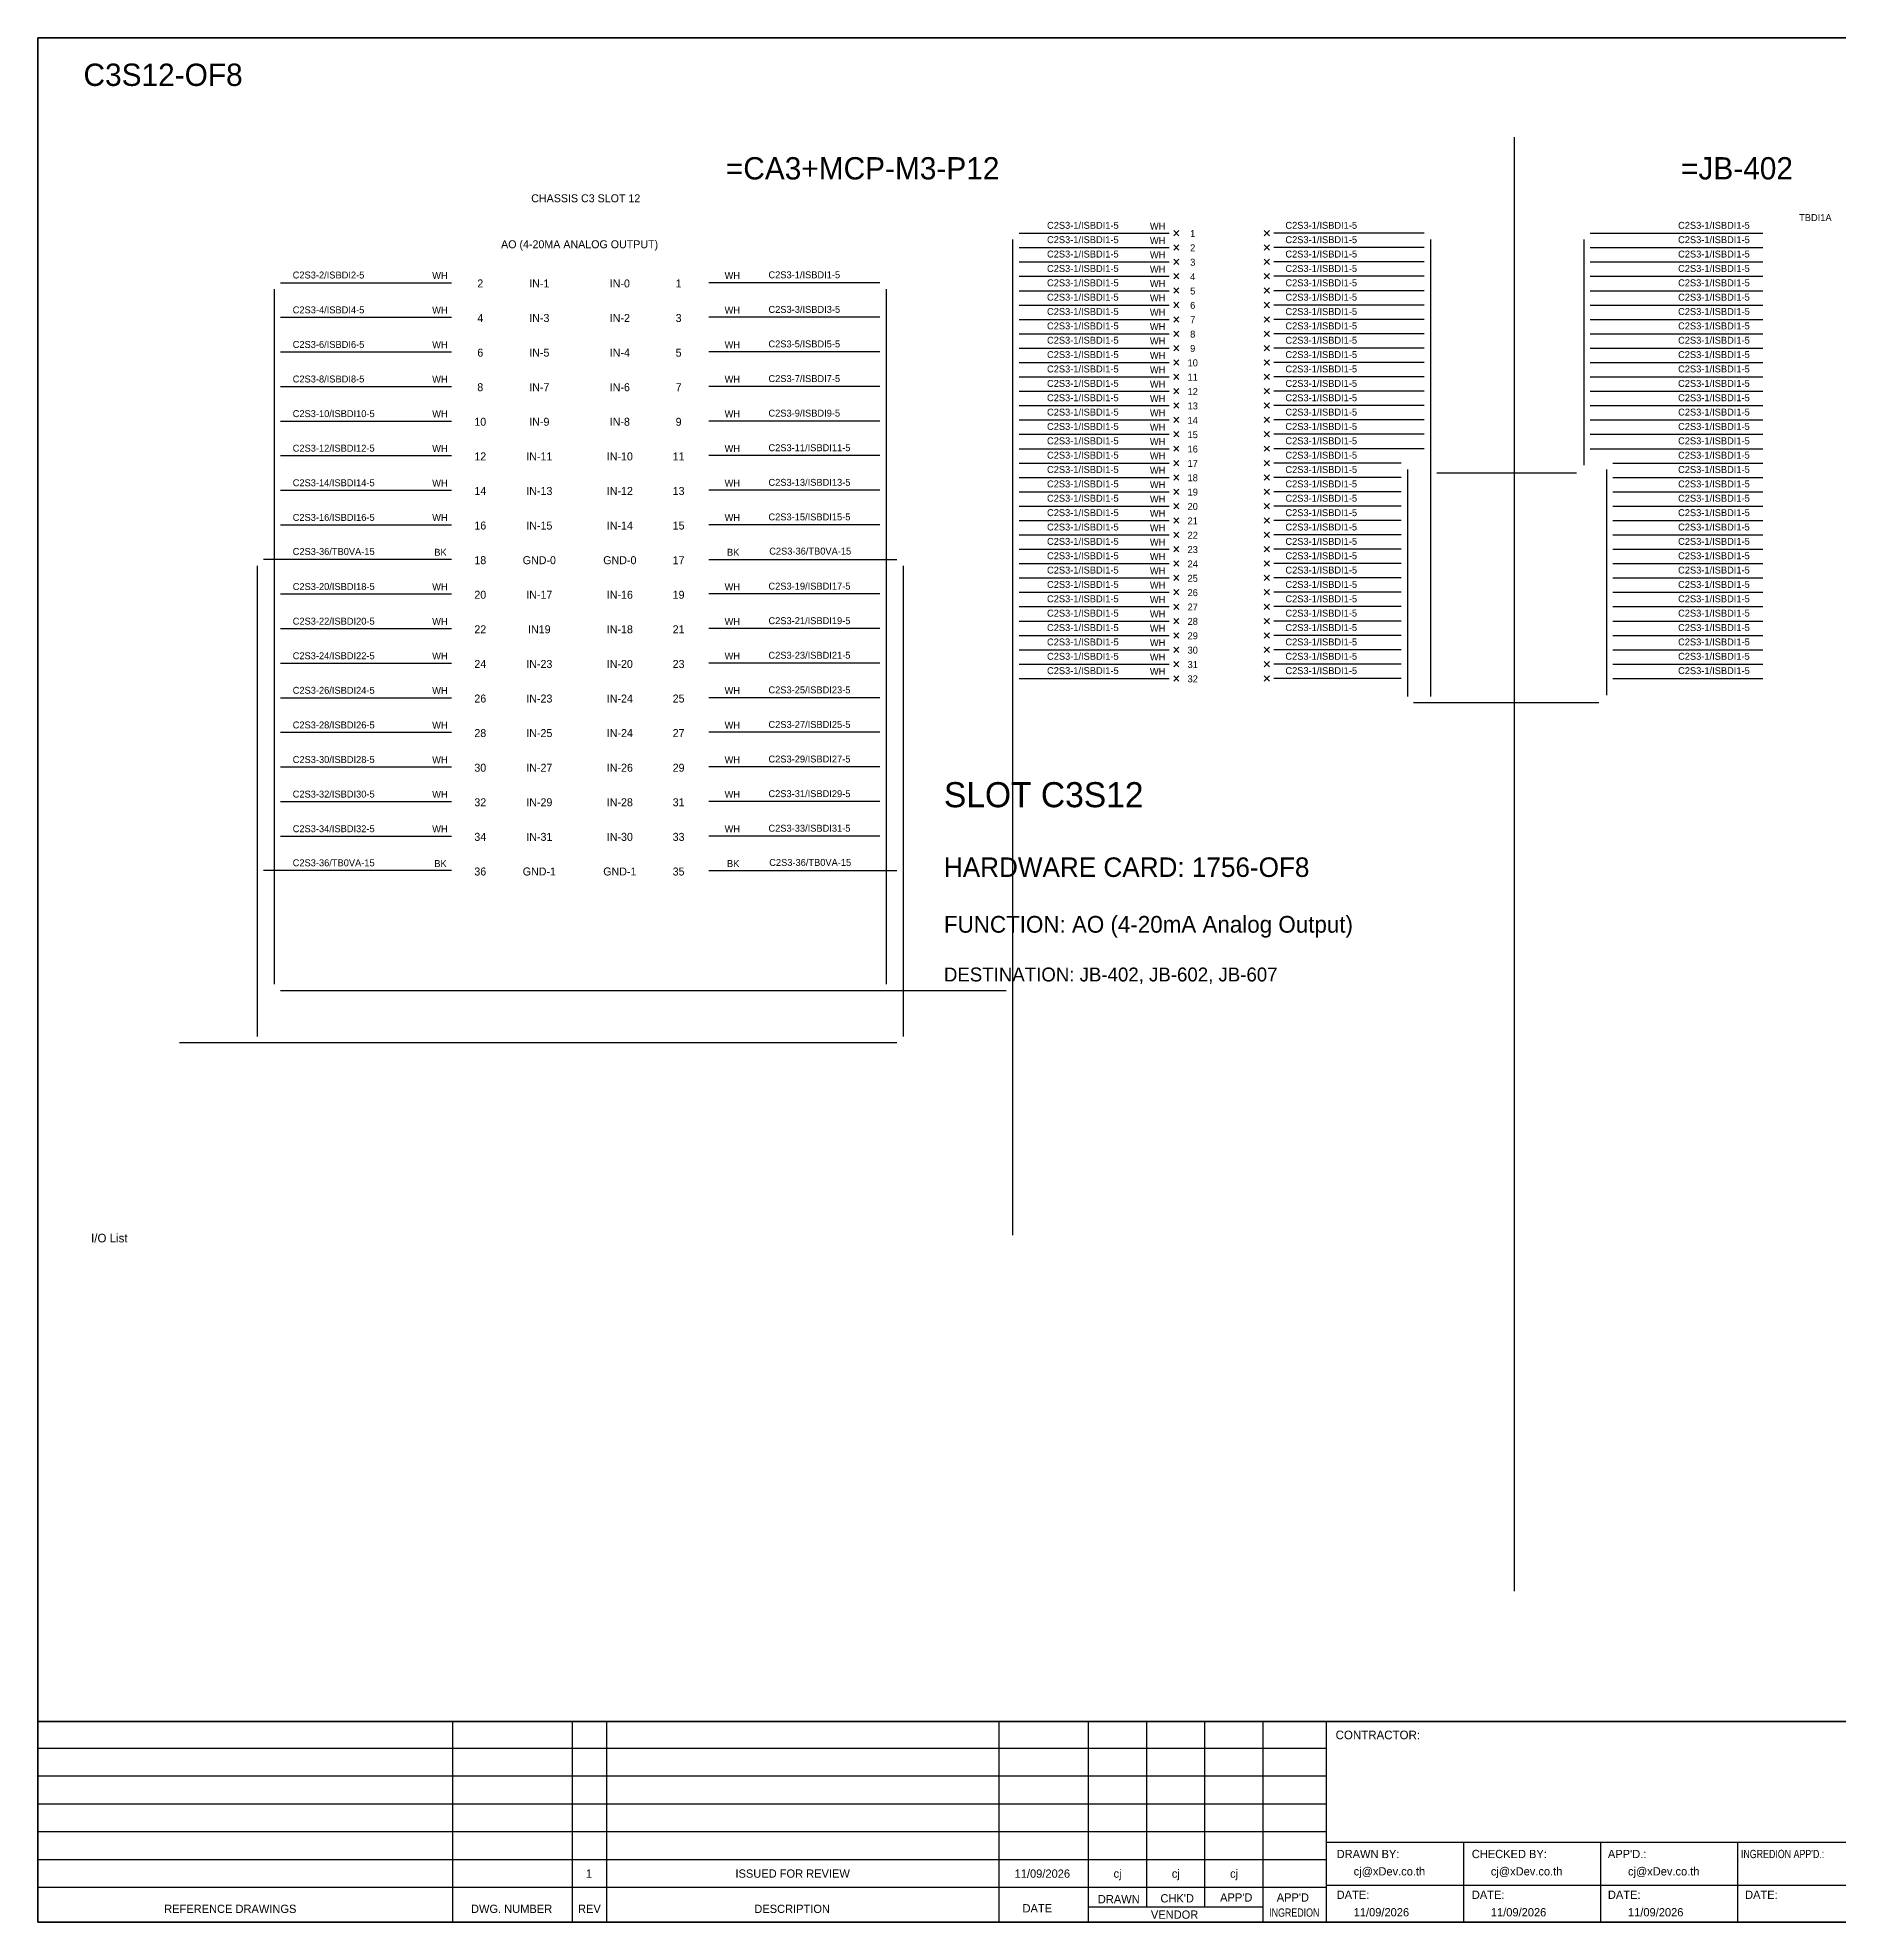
# Model space of a CAD drawing. Header units: metres. Extents: x 0 to 54213, y 0 to 2704.
# Drawn here: x 16773 to 19358, y 0 to 2704 of the extents above; entities that cross this region are included whole.
import ezdxf
from ezdxf.enums import TextEntityAlignment as Align

# ---------------------------------------------------------------- set-up
doc = ezdxf.new("R2010")
doc.units = ezdxf.units.M

msp = doc.modelspace()

# ---------------------------------------------------------------- linework, layer by layer
at = {"color": 1, "ltscale": 25.4}
for p, q in [((18410.4, 2427.5), (18402.8, 2419.9)), ((18402.8, 2427.5), (18410.4, 2419.9)), ((18410.4, 2406.9), (18402.8, 2399.2)), ((18402.8, 2406.9), (18410.4, 2399.2)), ((18532.5, 2427.5), (18540.2, 2419.9)), ((18540.2, 2427.5), (18532.5, 2419.9)), ((18532.5, 2406.9), (18540.2, 2399.2)), ((18540.2, 2406.9), (18532.5, 2399.2)), ((18410.4, 2386.3), (18402.8, 2378.6)), ((18402.8, 2386.3), (18410.4, 2378.6)), ((18532.5, 2386.3), (18540.2, 2378.6)), ((18540.2, 2386.3), (18532.5, 2378.6)), ((18410.4, 2365.7), (18402.8, 2358)), ((18402.8, 2365.7), (18410.4, 2358)), ((18532.5, 2365.7), (18540.2, 2358)), ((18540.2, 2365.7), (18532.5, 2358)), ((18410.4, 2345.1), (18402.8, 2337.4)), ((18402.8, 2345.1), (18410.4, 2337.4)), ((18532.5, 2345.1), (18540.2, 2337.4)), ((18540.2, 2345.1), (18532.5, 2337.4)), ((18410.4, 2324.5), (18402.8, 2316.8)), ((18402.8, 2324.5), (18410.4, 2316.8)), ((18410.4, 2303.9), (18402.8, 2296.2)), ((18402.8, 2303.9), (18410.4, 2296.2)), ((18532.5, 2324.5), (18540.2, 2316.8)), ((18540.2, 2324.5), (18532.5, 2316.8)), ((18532.5, 2303.9), (18540.2, 2296.2)), ((18540.2, 2303.9), (18532.5, 2296.2)), ((18410.4, 2283.2), (18402.8, 2275.6)), ((18402.8, 2283.2), (18410.4, 2275.6)), ((18532.5, 2283.2), (18540.2, 2275.6)), ((18540.2, 2283.2), (18532.5, 2275.6)), ((18410.4, 2262.6), (18402.8, 2255)), ((18402.8, 2262.6), (18410.4, 2255)), ((18532.5, 2262.6), (18540.2, 2255)), ((18540.2, 2262.6), (18532.5, 2255)), ((18410.4, 2242), (18402.8, 2234.3)), ((18402.8, 2242), (18410.4, 2234.3)), ((18410.4, 2221.4), (18402.8, 2213.7)), ((18402.8, 2221.4), (18410.4, 2213.7)), ((18532.5, 2242), (18540.2, 2234.3)), ((18540.2, 2242), (18532.5, 2234.3)), ((18532.5, 2221.4), (18540.2, 2213.7)), ((18540.2, 2221.4), (18532.5, 2213.7)), ((18410.4, 2200.8), (18402.8, 2193.1)), ((18402.8, 2200.8), (18410.4, 2193.1)), ((18532.5, 2200.8), (18540.2, 2193.1)), ((18540.2, 2200.8), (18532.5, 2193.1)), ((18410.4, 2180.2), (18402.8, 2172.5)), ((18402.8, 2180.2), (18410.4, 2172.5)), ((18532.5, 2180.2), (18540.2, 2172.5)), ((18540.2, 2180.2), (18532.5, 2172.5)), ((18410.4, 2159.6), (18402.8, 2151.9)), ((18402.8, 2159.6), (18410.4, 2151.9)), ((18410.4, 2139), (18402.8, 2131.3)), ((18402.8, 2139), (18410.4, 2131.3)), ((18532.5, 2159.6), (18540.2, 2151.9)), ((18540.2, 2159.6), (18532.5, 2151.9)), ((18532.5, 2139), (18540.2, 2131.3)), ((18540.2, 2139), (18532.5, 2131.3)), ((18410.4, 2118.3), (18402.8, 2110.7)), ((18402.8, 2118.3), (18410.4, 2110.7)), ((18532.5, 2118.3), (18540.2, 2110.7)), ((18540.2, 2118.3), (18532.5, 2110.7)), ((18410.4, 2097.7), (18402.8, 2090.1)), ((18402.8, 2097.7), (18410.4, 2090.1)), ((18532.5, 2097.7), (18540.2, 2090.1)), ((18540.2, 2097.7), (18532.5, 2090.1)), ((18410.4, 2077.1), (18402.8, 2069.5)), ((18402.8, 2077.1), (18410.4, 2069.5)), ((18410.4, 2056.5), (18402.8, 2048.8)), ((18402.8, 2056.5), (18410.4, 2048.8)), ((18532.5, 2077.1), (18540.2, 2069.5)), ((18540.2, 2077.1), (18532.5, 2069.5)), ((18532.5, 2056.5), (18540.2, 2048.8)), ((18540.2, 2056.5), (18532.5, 2048.8)), ((18410.4, 2035.9), (18402.8, 2028.2)), ((18402.8, 2035.9), (18410.4, 2028.2)), ((18532.5, 2035.9), (18540.2, 2028.2)), ((18540.2, 2035.9), (18532.5, 2028.2)), ((18410.4, 2015.3), (18402.8, 2007.6)), ((18402.8, 2015.3), (18410.4, 2007.6)), ((18532.5, 2015.3), (18540.2, 2007.6)), ((18540.2, 2015.3), (18532.5, 2007.6)), ((18410.4, 1994.7), (18402.8, 1987)), ((18402.8, 1994.7), (18410.4, 1987)), ((18532.5, 1994.7), (18540.2, 1987)), ((18540.2, 1994.7), (18532.5, 1987)), ((18410.4, 1974.1), (18402.8, 1966.4)), ((18402.8, 1974.1), (18410.4, 1966.4)), ((18410.4, 1953.5), (18402.8, 1945.8)), ((18402.8, 1953.5), (18410.4, 1945.8)), ((18532.5, 1974.1), (18540.2, 1966.4)), ((18540.2, 1974.1), (18532.5, 1966.4)), ((18532.5, 1953.5), (18540.2, 1945.8)), ((18540.2, 1953.5), (18532.5, 1945.8)), ((18410.4, 1932.8), (18402.8, 1925.2)), ((18402.8, 1932.8), (18410.4, 1925.2)), ((18532.5, 1932.8), (18540.2, 1925.2)), ((18540.2, 1932.8), (18532.5, 1925.2)), ((18410.4, 1912.2), (18402.8, 1904.6)), ((18402.8, 1912.2), (18410.4, 1904.6)), ((18532.5, 1912.2), (18540.2, 1904.6)), ((18540.2, 1912.2), (18532.5, 1904.6)), ((18410.4, 1891.6), (18402.8, 1883.9)), ((18402.8, 1891.6), (18410.4, 1883.9)), ((18410.4, 1871), (18402.8, 1863.3)), ((18402.8, 1871), (18410.4, 1863.3)), ((18532.5, 1891.6), (18540.2, 1883.9)), ((18540.2, 1891.6), (18532.5, 1883.9)), ((18532.5, 1871), (18540.2, 1863.3)), ((18540.2, 1871), (18532.5, 1863.3)), ((18410.4, 1850.4), (18402.8, 1842.7)), ((18402.8, 1850.4), (18410.4, 1842.7)), ((18532.5, 1850.4), (18540.2, 1842.7)), ((18540.2, 1850.4), (18532.5, 1842.7)), ((18410.4, 1829.8), (18402.8, 1822.1)), ((18402.8, 1829.8), (18410.4, 1822.1)), ((18532.5, 1829.8), (18540.2, 1822.1)), ((18540.2, 1829.8), (18532.5, 1822.1)), ((18410.4, 1809.2), (18402.8, 1801.5)), ((18402.8, 1809.2), (18410.4, 1801.5)), ((18410.4, 1788.6), (18402.8, 1780.9)), ((18402.8, 1788.6), (18410.4, 1780.9)), ((18532.5, 1809.2), (18540.2, 1801.5)), ((18540.2, 1809.2), (18532.5, 1801.5)), ((18532.5, 1788.6), (18540.2, 1780.9)), ((18540.2, 1788.6), (18532.5, 1780.9))]:
    msp.add_line(p, q, dxfattribs=at)
at = {"layer": 'GT_1', "color": 4}
for p, q in [((17368.6, 0), (17368.6, 288.2)), ((17540.5, 0), (17540.5, 288.2)), ((17589.6, 0), (17589.6, 288.2)), ((18152.3, 0), (18152.3, 288.2)), ((18280.6, 0), (18280.6, 288.2)), ((18364.2, 21.8), (18364.2, 288.2)), ((18447.7, 21.8), (18447.7, 288.2)), ((18531, 0), (18531, 288.2)), ((18622, 0), (18622, 288.2)), ((18622, 249.3), (16773.2, 249.3)), ((18622, 209.5), (16773.2, 209.5)), ((18622, 169.6), (16773.2, 169.6)), ((18622, 129.7), (16773.2, 129.7)), ((19409, 114.3), (18622, 114.3)), ((18818.8, 0), (18818.8, 114.3)), ((19015.5, 0), (19015.5, 114.3)), ((19212.3, 0), (19212.3, 114.3)), ((18622, 89.7), (16773.2, 89.7)), ((18621.9, 49.8), (16773.2, 49.8)), ((19409, 52.9), (18622, 52.9)), ((18531, 21.8), (18280.6, 21.8))]:
    msp.add_line(p, q, dxfattribs=at)
at = {"layer": 'HELPPOINT', "color": 4, "lineweight": 35}
for p, q in [((16773.2, 0), (16773.2, 2704.2)), ((16773.2, 2704.2), (20666.5, 2704.2)), ((16773.2, 0), (16773.2, 2704.2)), ((16773.2, 2704.2), (20666.5, 2704.2)), ((20666.5, 0), (16773.2, 0)), ((20666.5, 0), (16773.2, 0))]:
    msp.add_line(p, q, dxfattribs=at)
at = {"layer": 'IE-WIRE', "color": 4, "ltscale": 25.4}
for p, q in [((18171.8, 2414.6), (18171.8, 986.1)), ((18180.9, 2423.7), (18396.3, 2423.7)), ((18762, 2423.7), (18546.6, 2423.7)), ((18771.1, 2414.6), (18771.1, 1759)), ((18991.2, 2414.6), (18991.2, 2090.6)), ((19000.4, 2423.7), (19248.1, 2423.7)), ((19000.4, 2423.7), (19248.1, 2423.7)), ((18180.9, 2403.1), (18396.3, 2403.1)), ((18180.9, 2382.5), (18396.3, 2382.5)), ((18762, 2403.1), (18546.6, 2403.1)), ((18762, 2382.5), (18546.6, 2382.5)), ((19000.4, 2403.1), (19248.1, 2403.1)), ((19000.4, 2403.1), (19248.1, 2403.1)), ((19000.4, 2382.5), (19248.1, 2382.5)), ((19000.4, 2382.5), (19248.1, 2382.5)), ((17121.4, 2352.7), (17366.6, 2352.7)), ((17981.4, 2352.7), (17736.1, 2352.7)), ((18180.9, 2361.9), (18396.3, 2361.9)), ((18762, 2361.9), (18546.6, 2361.9)), ((19000.4, 2361.9), (19248.1, 2361.9)), ((19000.4, 2361.9), (19248.1, 2361.9)), ((17112.2, 2343.6), (17112.2, 1346.2)), ((17990.5, 2343.6), (17990.5, 1346.2)), ((18180.9, 2341.2), (18396.3, 2341.2)), ((18762, 2341.2), (18546.6, 2341.2)), ((19000.4, 2341.2), (19248.1, 2341.2)), ((19000.4, 2341.2), (19248.1, 2341.2)), ((17121.4, 2303.1), (17366.6, 2303.1)), ((17981.4, 2303.1), (17736.1, 2303.1)), ((18180.9, 2320.6), (18396.3, 2320.6)), ((18180.9, 2300), (18396.3, 2300)), ((18762, 2320.6), (18546.6, 2320.6)), ((18762, 2300), (18546.6, 2300)), ((19000.4, 2320.6), (19248.1, 2320.6)), ((19000.4, 2320.6), (19248.1, 2320.6)), ((19000.4, 2300), (19248.1, 2300)), ((19000.4, 2300), (19248.1, 2300)), ((18180.9, 2279.4), (18396.3, 2279.4)), ((18762, 2279.4), (18546.6, 2279.4)), ((19000.4, 2279.4), (19248.1, 2279.4)), ((19000.4, 2279.4), (19248.1, 2279.4)), ((17121.4, 2253.5), (17366.6, 2253.5)), ((17981.4, 2253.5), (17736.1, 2253.5)), ((18180.9, 2258.8), (18396.3, 2258.8)), ((18762, 2258.8), (18546.6, 2258.8)), ((19000.4, 2258.8), (19248.1, 2258.8)), ((19000.4, 2258.8), (19248.1, 2258.8)), ((18180.9, 2238.2), (18396.3, 2238.2)), ((18180.9, 2217.6), (18396.3, 2217.6)), ((18762, 2238.2), (18546.6, 2238.2)), ((18762, 2217.6), (18546.6, 2217.6)), ((19000.4, 2238.2), (19248.1, 2238.2)), ((19000.4, 2238.2), (19248.1, 2238.2)), ((19000.4, 2217.6), (19248.1, 2217.6)), ((19000.4, 2217.6), (19248.1, 2217.6)), ((17121.4, 2203.8), (17366.6, 2203.8)), ((17981.4, 2203.8), (17736.1, 2203.8)), ((18180.9, 2197), (18396.3, 2197)), ((18762, 2197), (18546.6, 2197)), ((19000.4, 2197), (19248.1, 2197)), ((19000.4, 2197), (19248.1, 2197)), ((18180.9, 2176.3), (18396.3, 2176.3)), ((18762, 2176.3), (18546.6, 2176.3)), ((19000.4, 2176.3), (19248.1, 2176.3)), ((19000.4, 2176.3), (19248.1, 2176.3)), ((17121.4, 2154.2), (17366.6, 2154.2)), ((17981.4, 2154.2), (17736.1, 2154.2)), ((18180.9, 2155.7), (18396.3, 2155.7)), ((18762, 2155.7), (18546.6, 2155.7)), ((19000.4, 2155.7), (19248.1, 2155.7)), ((19000.4, 2155.7), (19248.1, 2155.7)), ((18180.9, 2135.1), (18396.3, 2135.1)), ((18180.9, 2114.5), (18396.3, 2114.5)), ((18762, 2135.1), (18546.6, 2135.1)), ((18762, 2114.5), (18546.6, 2114.5)), ((19000.4, 2135.1), (19248.1, 2135.1)), ((19000.4, 2135.1), (19248.1, 2135.1)), ((19000.4, 2114.5), (19248.1, 2114.5)), ((19000.4, 2114.5), (19248.1, 2114.5)), ((17121.4, 2104.6), (17366.6, 2104.6)), ((17981.4, 2104.6), (17736.1, 2104.6)), ((18180.9, 2093.9), (18396.3, 2093.9)), ((18728.9, 2093.9), (18546.6, 2093.9)), ((18738, 2084.8), (18738, 1759)), ((19023.6, 2084.8), (19023.6, 1760.8)), ((19032.7, 2093.9), (19248.1, 2093.9)), ((19032.7, 2093.9), (19248.1, 2093.9)), ((18180.9, 2073.3), (18396.3, 2073.3)), ((18728.9, 2073.3), (18546.6, 2073.3)), ((19032.7, 2073.3), (19248.1, 2073.3)), ((19032.7, 2073.3), (19248.1, 2073.3)), ((17121.4, 2055), (17366.6, 2055)), ((17981.4, 2055), (17736.1, 2055)), ((18180.9, 2052.7), (18396.3, 2052.7)), ((18180.9, 2032.1), (18396.3, 2032.1)), ((18728.9, 2052.7), (18546.6, 2052.7)), ((18728.9, 2032.1), (18546.6, 2032.1)), ((19032.7, 2052.7), (19248.1, 2052.7)), ((19032.7, 2052.7), (19248.1, 2052.7)), ((19032.7, 2032.1), (19248.1, 2032.1)), ((19032.7, 2032.1), (19248.1, 2032.1)), ((17121.4, 2005.3), (17366.6, 2005.3)), ((17981.4, 2005.3), (17736.1, 2005.3)), ((18180.9, 2011.5), (18396.3, 2011.5)), ((18728.9, 2011.5), (18546.6, 2011.5)), ((19032.7, 2011.5), (19248.1, 2011.5)), ((19032.7, 2011.5), (19248.1, 2011.5)), ((18180.9, 1990.8), (18396.3, 1990.8)), ((18728.9, 1990.8), (18546.6, 1990.8)), ((19032.7, 1990.8), (19248.1, 1990.8)), ((19032.7, 1990.8), (19248.1, 1990.8)), ((18180.9, 1970.2), (18396.3, 1970.2)), ((18180.9, 1949.6), (18396.3, 1949.6)), ((18728.9, 1970.2), (18546.6, 1970.2)), ((18728.9, 1949.6), (18546.6, 1949.6)), ((19032.7, 1970.2), (19248.1, 1970.2)), ((19032.7, 1970.2), (19248.1, 1970.2)), ((19032.7, 1949.6), (19248.1, 1949.6)), ((19032.7, 1949.6), (19248.1, 1949.6)), ((18180.9, 1929), (18396.3, 1929)), ((18728.9, 1929), (18546.6, 1929)), ((19032.7, 1929), (19248.1, 1929)), ((19032.7, 1929), (19248.1, 1929)), ((17121.4, 1906.1), (17366.6, 1906.1)), ((17981.4, 1906.1), (17736.1, 1906.1)), ((18180.9, 1908.4), (18396.3, 1908.4)), ((18728.9, 1908.4), (18546.6, 1908.4)), ((19032.7, 1908.4), (19248.1, 1908.4)), ((19032.7, 1908.4), (19248.1, 1908.4)), ((18180.9, 1887.8), (18396.3, 1887.8)), ((18180.9, 1867.2), (18396.3, 1867.2)), ((18728.9, 1887.8), (18546.6, 1887.8)), ((18728.9, 1867.2), (18546.6, 1867.2)), ((19032.7, 1887.8), (19248.1, 1887.8)), ((19032.7, 1887.8), (19248.1, 1887.8)), ((19032.7, 1867.2), (19248.1, 1867.2)), ((19032.7, 1867.2), (19248.1, 1867.2)), ((17121.4, 1856.4), (17366.6, 1856.4)), ((17981.4, 1856.4), (17736.1, 1856.4)), ((18180.9, 1846.6), (18396.3, 1846.6)), ((18728.9, 1846.6), (18546.6, 1846.6)), ((19032.7, 1846.6), (19248.1, 1846.6)), ((19032.7, 1846.6), (19248.1, 1846.6)), ((18180.9, 1825.9), (18396.3, 1825.9)), ((18728.9, 1825.9), (18546.6, 1825.9)), ((19032.7, 1825.9), (19248.1, 1825.9)), ((19032.7, 1825.9), (19248.1, 1825.9)), ((17121.4, 1806.8), (17366.6, 1806.8)), ((17981.4, 1806.8), (17736.1, 1806.8)), ((18180.9, 1805.3), (18396.3, 1805.3)), ((18728.9, 1805.3), (18546.6, 1805.3)), ((19032.7, 1805.3), (19248.1, 1805.3)), ((19032.7, 1805.3), (19248.1, 1805.3)), ((18180.9, 1784.7), (18396.3, 1784.7)), ((18728.9, 1784.7), (18546.6, 1784.7)), ((19032.7, 1784.7), (19248.1, 1784.7)), ((19032.7, 1784.7), (19248.1, 1784.7)), ((17121.4, 1757.2), (17366.6, 1757.2)), ((17981.4, 1757.2), (17736.1, 1757.2)), ((17121.4, 1707.5), (17366.6, 1707.5)), ((17981.4, 1707.5), (17736.1, 1707.5)), ((17121.4, 1657.9), (17366.6, 1657.9)), ((17981.4, 1657.9), (17736.1, 1657.9)), ((17121.4, 1608.3), (17366.6, 1608.3)), ((17981.4, 1608.3), (17736.1, 1608.3)), ((17121.4, 1558.6), (17366.6, 1558.6)), ((17981.4, 1558.6), (17736.1, 1558.6))]:
    msp.add_line(p, q, dxfattribs=at)
at = {"layer": 'IE-WIRE', "color": 4}
for p, q in [((18780.1, 2079.9), (18980.5, 2079.9)), ((18747, 1750.1), (19012.8, 1750.1)), ((17121.3, 1337), (18162.6, 1337))]:
    msp.add_line(p, q, dxfattribs=at)
at = {"layer": 'IE-WIRE', "color": 7, "ltscale": 25.4}
for p, q in [((17366.6, 1955.7), (17097.2, 1955.7)), ((17736.1, 1955.7), (18005.5, 1955.7)), ((17088.1, 1946.5), (17088.1, 1270.9)), ((18014.6, 1946.5), (18014.6, 1270.9)), ((17366.6, 1509), (17097.2, 1509)), ((17736.1, 1509), (18005.5, 1509)), ((18005.6, 1262), (16976.6, 1262))]:
    msp.add_line(p, q, dxfattribs=at)
at = {"layer": 'MEMBER', "color": 4, "lineweight": 35}
msp.add_line((16773.2, 288.2), (20666.5, 288.2), dxfattribs=at)
msp.add_line((16773.2, 288.2), (20666.5, 288.2), dxfattribs=at)
at = {"layer": 'x01001-FrameArea'}
msp.add_line((18891.4, 2561.5), (18891.4, 475), dxfattribs=at)

# ---------------------------------------------------------------- texts
at = {"color": 2}
for s, height, p in [('C3S12-OF8', 32, (16838.9, 2635)), ('SLOT C3S12', 36, (18073.2, 1600))]:
    msp.add_text(s, height=height, dxfattribs=at).set_placement(p)
for s, height, p in [('=CA3+MCP-M3-P12', 32, (17956.6, 2516.8)), ('=JB-402', 32, (19210.9, 2516.8)), ('CHASSIS C3 SLOT 12', 11.441, (17559.4, 2473.8)), ('AO (4-20MA ANALOG OUTPUT)', 11.441, (17550.6, 2407.8)), ('2', 11.4, (17408.1, 2351.6)), ('IN-1', 11.44, (17492.8, 2351.6)), ('IN-0', 11.44, (17608.3, 2351.6)), ('1', 11.4, (17692.6, 2351.6)), ('4', 11.4, (17408.1, 2302)), ('IN-3', 11.44, (17492.8, 2302)), ('IN-2', 11.44, (17608.3, 2302)), ('3', 11.4, (17692.6, 2302)), ('6', 11.4, (17408.1, 2252.3)), ('IN-5', 11.44, (17492.8, 2252.3)), ('IN-4', 11.44, (17608.3, 2252.3)), ('5', 11.4, (17692.6, 2252.3)), ('8', 11.4, (17408.1, 2202.7)), ('IN-7', 11.44, (17492.8, 2202.7)), ('IN-6', 11.44, (17608.3, 2202.7)), ('7', 11.4, (17692.6, 2202.7)), ('10', 11.44, (17408.1, 2153.1)), ('IN-9', 11.44, (17492.8, 2153.1)), ('IN-8', 11.44, (17608.3, 2153.1)), ('9', 11.4, (17692.6, 2153.1)), ('12', 11.44, (17408.1, 2103.4)), ('IN-10', 11.44, (17608.3, 2103.4)), ('IN-11', 11.44, (17492.8, 2103.4)), ('11', 11.44, (17692.6, 2103.4)), ('14', 11.44, (17408.1, 2053.8)), ('IN-13', 11.44, (17492.8, 2053.8)), ('IN-12', 11.44, (17608.3, 2053.8)), ('13', 11.44, (17692.6, 2053.8)), ('16', 11.44, (17408.1, 2004.2)), ('IN-15', 11.44, (17492.8, 2004.2)), ('IN-14', 11.44, (17608.3, 2004.2)), ('15', 11.44, (17692.6, 2004.2)), ('18', 11.44, (17408.1, 1954.5)), ('GND-0', 11.44, (17492.8, 1954.5)), ('GND-0', 11.44, (17608.3, 1954.5)), ('17', 11.44, (17692.6, 1954.5)), ('20', 11.44, (17408.1, 1904.9)), ('IN-17', 11.44, (17492.8, 1904.9)), ('IN-16', 11.44, (17608.3, 1904.9)), ('19', 11.44, (17692.6, 1904.9)), ('22', 11.44, (17408.1, 1855.3)), ('IN19', 11.44, (17492.8, 1855.3)), ('IN-18', 11.44, (17608.3, 1855.3)), ('21', 11.44, (17692.6, 1855.3)), ('24', 11.44, (17408.1, 1805.6)), ('IN-23', 11.44, (17492.8, 1805.6)), ('IN-20', 11.44, (17608.3, 1805.6)), ('23', 11.44, (17692.6, 1805.6)), ('26', 11.44, (17408.1, 1756)), ('IN-23', 11.44, (17492.8, 1756)), ('IN-24', 11.44, (17608.3, 1756)), ('25', 11.44, (17692.6, 1756)), ('28', 11.44, (17408.1, 1706.4)), ('IN-25', 11.44, (17492.8, 1706.4)), ('IN-24', 11.44, (17608.3, 1706.4)), ('27', 11.44, (17692.6, 1706.4)), ('30', 11.44, (17408.1, 1656.7)), ('IN-27', 11.44, (17492.8, 1656.7)), ('IN-26', 11.44, (17608.3, 1656.7)), ('29', 11.44, (17692.6, 1656.7)), ('32', 11.44, (17408.1, 1607.1)), ('IN-29', 11.44, (17492.8, 1607.1)), ('IN-28', 11.44, (17608.3, 1607.1)), ('31', 11.44, (17692.6, 1607.1)), ('34', 11.44, (17408.1, 1557.5)), ('IN-31', 11.44, (17492.8, 1557.5)), ('IN-30', 11.44, (17608.3, 1557.5)), ('33', 11.44, (17692.6, 1557.5)), ('36', 11.44, (17408.1, 1507.8)), ('GND-1', 11.44, (17492.8, 1507.8)), ('GND-1', 11.44, (17608.3, 1507.8)), ('35', 11.44, (17692.6, 1507.8))]:
    msp.add_text(s, height=height, dxfattribs=at).set_placement(p, align=Align.MIDDLE_CENTER)
at = {"color": 4}
for s, height, p in [('C2S3-1/ISBDI1-5', 9.949, (18221.1, 2430)), ('WH', 9.95, (18368.7, 2428.9)), ('C2S3-1/ISBDI1-5', 9.949, (18563.1, 2430)), ('C2S3-1/ISBDI1-5', 9.949, (19126.4, 2430)), ('C2S3-1/ISBDI1-5', 9.949, (18221.1, 2409.4)), ('WH', 9.95, (18368.7, 2408.3)), ('C2S3-1/ISBDI1-5', 9.949, (18563.1, 2409.4)), ('C2S3-1/ISBDI1-5', 9.949, (19126.4, 2409.4)), ('C2S3-1/ISBDI1-5', 9.949, (18221.1, 2388.8)), ('WH', 9.95, (18368.7, 2387.7)), ('C2S3-1/ISBDI1-5', 9.949, (18563.1, 2388.8)), ('C2S3-1/ISBDI1-5', 9.949, (19126.4, 2388.8)), ('C2S3-2/ISBDI2-5', 9.949, (17139, 2358.7)), ('WH', 9.95, (17339.1, 2358)), ('WH', 9.95, (17758.6, 2358)), ('C2S3-1/ISBDI1-5', 9.949, (17821.5, 2359)), ('C2S3-1/ISBDI1-5', 9.949, (18221.1, 2368.1)), ('C2S3-1/ISBDI1-5', 9.949, (18221.1, 2347.5)), ('WH', 9.95, (18368.7, 2367.1)), ('WH', 9.95, (18368.7, 2346.5)), ('C2S3-1/ISBDI1-5', 9.949, (18563.1, 2368.1)), ('C2S3-1/ISBDI1-5', 9.949, (18563.1, 2347.5)), ('C2S3-1/ISBDI1-5', 9.949, (19126.4, 2368.1)), ('C2S3-1/ISBDI1-5', 9.949, (19126.4, 2347.5)), ('C2S3-1/ISBDI1-5', 9.949, (18221.1, 2326.9)), ('WH', 9.95, (18368.7, 2325.9)), ('C2S3-1/ISBDI1-5', 9.949, (18563.1, 2326.9)), ('C2S3-1/ISBDI1-5', 9.949, (19126.4, 2326.9)), ('C2S3-4/ISBDI4-5', 9.949, (17139, 2308.7)), ('WH', 9.95, (17339.1, 2308.4)), ('WH', 9.95, (17758.6, 2308.4)), ('C2S3-3/ISBDI3-5', 9.949, (17821.5, 2309.4)), ('C2S3-1/ISBDI1-5', 9.949, (18221.1, 2306.3)), ('WH', 9.95, (18368.7, 2305.3)), ('C2S3-1/ISBDI1-5', 9.949, (18563.1, 2306.3)), ('C2S3-1/ISBDI1-5', 9.949, (19126.4, 2306.3)), ('C2S3-1/ISBDI1-5', 9.949, (18221.1, 2285.7)), ('C2S3-1/ISBDI1-5', 9.949, (18221.1, 2265.1)), ('WH', 9.95, (18368.7, 2284.7)), ('WH', 9.95, (18368.7, 2264.1)), ('C2S3-1/ISBDI1-5', 9.949, (18563.1, 2285.7)), ('C2S3-1/ISBDI1-5', 9.949, (18563.1, 2265.1)), ('C2S3-1/ISBDI1-5', 9.949, (19126.4, 2285.7)), ('C2S3-1/ISBDI1-5', 9.949, (19126.4, 2265.1)), ('C2S3-6/ISBDI6-5', 9.949, (17139, 2259.1)), ('WH', 9.95, (17339.1, 2258.7)), ('WH', 9.95, (17758.6, 2258.7)), ('C2S3-5/ISBDI5-5', 9.949, (17821.5, 2259.8)), ('C2S3-1/ISBDI1-5', 9.949, (18221.1, 2244.5)), ('WH', 9.95, (18368.7, 2243.4)), ('C2S3-1/ISBDI1-5', 9.949, (18563.1, 2244.5)), ('C2S3-1/ISBDI1-5', 9.949, (19126.4, 2244.5)), ('C2S3-8/ISBDI8-5', 9.949, (17139, 2209.5)), ('WH', 9.95, (17339.1, 2209.1)), ('WH', 9.95, (17758.6, 2209.1)), ('C2S3-7/ISBDI7-5', 9.949, (17821.5, 2210.1)), ('C2S3-1/ISBDI1-5', 9.949, (18221.1, 2223.9)), ('WH', 9.95, (18368.7, 2222.8)), ('C2S3-1/ISBDI1-5', 9.949, (18563.1, 2223.9)), ('C2S3-1/ISBDI1-5', 9.949, (19126.4, 2223.9)), ('C2S3-1/ISBDI1-5', 9.949, (18221.1, 2203.2)), ('C2S3-1/ISBDI1-5', 9.949, (18221.1, 2182.6)), ('WH', 9.95, (18368.7, 2202.2)), ('WH', 9.95, (18368.7, 2181.6)), ('C2S3-1/ISBDI1-5', 9.949, (18563.1, 2203.2)), ('C2S3-1/ISBDI1-5', 9.949, (18563.1, 2182.6)), ('C2S3-1/ISBDI1-5', 9.949, (19126.4, 2203.2)), ('C2S3-1/ISBDI1-5', 9.949, (19126.4, 2182.6)), ('C2S3-10/ISBDI10-5', 9.949, (17139, 2159.8)), ('WH', 9.95, (17339.1, 2159.5)), ('WH', 9.95, (17758.6, 2159.5)), ('C2S3-9/ISBDI9-5', 9.949, (17821.5, 2160.5)), ('C2S3-1/ISBDI1-5', 9.949, (18221.1, 2162)), ('WH', 9.95, (18368.7, 2161)), ('C2S3-1/ISBDI1-5', 9.949, (18563.1, 2162)), ('C2S3-1/ISBDI1-5', 9.949, (19126.4, 2162)), ('C2S3-1/ISBDI1-5', 9.949, (18221.1, 2141.4)), ('WH', 9.95, (18368.7, 2140.4)), ('C2S3-1/ISBDI1-5', 9.949, (18563.1, 2141.4)), ('C2S3-1/ISBDI1-5', 9.949, (19126.4, 2141.4)), ('C2S3-12/ISBDI12-5', 9.949, (17139, 2110.2)), ('WH', 9.95, (17339.1, 2109.8)), ('WH', 9.95, (17758.6, 2109.8)), ('C2S3-11/ISBDI11-5', 9.949, (17821.5, 2110.9)), ('C2S3-1/ISBDI1-5', 9.949, (18221.1, 2120.8)), ('C2S3-1/ISBDI1-5', 9.949, (18221.1, 2100.2)), ('WH', 9.95, (18368.7, 2119.8)), ('C2S3-1/ISBDI1-5', 9.949, (18563.1, 2120.8)), ('C2S3-1/ISBDI1-5', 9.949, (18563.1, 2100.2)), ('C2S3-1/ISBDI1-5', 9.949, (19126.4, 2120.8)), ('C2S3-1/ISBDI1-5', 9.949, (19126.4, 2100.2)), ('C2S3-1/ISBDI1-5', 9.949, (18221.1, 2079.6)), ('WH', 9.95, (18368.7, 2099.2)), ('WH', 9.95, (18368.7, 2078.5)), ('C2S3-1/ISBDI1-5', 9.949, (18563.1, 2079.6)), ('C2S3-1/ISBDI1-5', 9.949, (19126.4, 2079.6)), ('C2S3-14/ISBDI14-5', 9.949, (17139, 2060.6)), ('WH', 9.95, (17339.1, 2060.2)), ('WH', 9.95, (17758.6, 2060.2)), ('C2S3-13/ISBDI13-5', 9.949, (17821.5, 2061.2)), ('C2S3-1/ISBDI1-5', 9.949, (18221.1, 2059)), ('WH', 9.95, (18368.7, 2057.9)), ('C2S3-1/ISBDI1-5', 9.949, (18563.1, 2059)), ('C2S3-1/ISBDI1-5', 9.949, (19126.4, 2059)), ('C2S3-1/ISBDI1-5', 9.949, (18221.1, 2038.4)), ('C2S3-1/ISBDI1-5', 9.949, (18221.1, 2017.7)), ('WH', 9.95, (18368.7, 2037.3)), ('C2S3-1/ISBDI1-5', 9.949, (18563.1, 2038.4)), ('C2S3-1/ISBDI1-5', 9.949, (18563.1, 2017.7)), ('C2S3-1/ISBDI1-5', 9.949, (19126.4, 2038.4)), ('C2S3-1/ISBDI1-5', 9.949, (19126.4, 2017.7)), ('C2S3-16/ISBDI16-5', 9.949, (17139, 2010.9)), ('WH', 9.95, (17339.1, 2010.6)), ('WH', 9.95, (17758.6, 2010.6)), ('C2S3-15/ISBDI15-5', 9.949, (17821.5, 2011.6)), ('C2S3-1/ISBDI1-5', 9.949, (18221.1, 1997.1)), ('WH', 9.95, (18368.7, 2016.7)), ('WH', 9.95, (18368.7, 1996.1)), ('C2S3-1/ISBDI1-5', 9.949, (18563.1, 1997.1)), ('C2S3-1/ISBDI1-5', 9.949, (19126.4, 1997.1)), ('C2S3-1/ISBDI1-5', 9.949, (18221.1, 1976.5)), ('WH', 9.95, (18368.7, 1975.5)), ('C2S3-1/ISBDI1-5', 9.949, (18563.1, 1976.5)), ('C2S3-1/ISBDI1-5', 9.949, (19126.4, 1976.5)), ('C2S3-1/ISBDI1-5', 9.949, (18221.1, 1955.9)), ('WH', 9.95, (18368.7, 1954.9)), ('C2S3-1/ISBDI1-5', 9.949, (18563.1, 1955.9)), ('C2S3-1/ISBDI1-5', 9.949, (19126.4, 1955.9)), ('C2S3-20/ISBDI18-5', 9.949, (17139, 1911.7)), ('WH', 9.95, (17339.1, 1911.3)), ('WH', 9.95, (17758.6, 1911.3)), ('C2S3-19/ISBDI17-5', 9.949, (17821.5, 1912.3)), ('C2S3-1/ISBDI1-5', 9.949, (18221.1, 1935.3)), ('C2S3-1/ISBDI1-5', 9.949, (18221.1, 1914.7)), ('WH', 9.95, (18368.7, 1934.3)), ('WH', 9.95, (18368.7, 1913.6)), ('C2S3-1/ISBDI1-5', 9.949, (18563.1, 1935.3)), ('C2S3-1/ISBDI1-5', 9.949, (18563.1, 1914.7)), ('C2S3-1/ISBDI1-5', 9.949, (19126.4, 1935.3)), ('C2S3-1/ISBDI1-5', 9.949, (19126.4, 1914.7)), ('C2S3-1/ISBDI1-5', 9.949, (18221.1, 1894.1)), ('WH', 9.95, (18368.7, 1893)), ('C2S3-1/ISBDI1-5', 9.949, (18563.1, 1894.1)), ('C2S3-1/ISBDI1-5', 9.949, (19126.4, 1894.1)), ('C2S3-22/ISBDI20-5', 9.949, (17139, 1862)), ('WH', 9.95, (17339.1, 1861.7)), ('WH', 9.95, (17758.6, 1861.7)), ('C2S3-21/ISBDI19-5', 9.949, (17821.5, 1862.7)), ('C2S3-1/ISBDI1-5', 9.949, (18221.1, 1873.5)), ('WH', 9.95, (18368.7, 1872.4)), ('C2S3-1/ISBDI1-5', 9.949, (18563.1, 1873.5)), ('C2S3-1/ISBDI1-5', 9.949, (19126.4, 1873.5)), ('C2S3-1/ISBDI1-5', 9.949, (18221.1, 1852.8)), ('C2S3-1/ISBDI1-5', 9.949, (18221.1, 1832.2)), ('WH', 9.95, (18368.7, 1851.8)), ('WH', 9.95, (18368.7, 1831.2)), ('C2S3-1/ISBDI1-5', 9.949, (18563.1, 1852.8)), ('C2S3-1/ISBDI1-5', 9.949, (18563.1, 1832.2)), ('C2S3-1/ISBDI1-5', 9.949, (19126.4, 1852.8)), ('C2S3-1/ISBDI1-5', 9.949, (19126.4, 1832.2)), ('C2S3-24/ISBDI22-5', 9.949, (17139, 1812.4)), ('WH', 9.95, (17339.1, 1812)), ('WH', 9.95, (17758.6, 1812)), ('C2S3-23/ISBDI21-5', 9.949, (17821.5, 1813.1)), ('C2S3-1/ISBDI1-5', 9.949, (18221.1, 1811.6)), ('WH', 9.95, (18368.7, 1810.6)), ('C2S3-1/ISBDI1-5', 9.949, (18563.1, 1811.6)), ('C2S3-1/ISBDI1-5', 9.949, (19126.4, 1811.6)), ('C2S3-1/ISBDI1-5', 9.949, (18221.1, 1791)), ('WH', 9.95, (18368.7, 1790)), ('C2S3-1/ISBDI1-5', 9.949, (18563.1, 1791)), ('C2S3-1/ISBDI1-5', 9.949, (19126.4, 1791)), ('C2S3-26/ISBDI24-5', 9.949, (17139, 1762.8)), ('WH', 9.95, (17339.1, 1762.4)), ('WH', 9.95, (17758.6, 1762.4)), ('C2S3-25/ISBDI23-5', 9.949, (17821.5, 1763.4)), ('C2S3-28/ISBDI26-5', 9.949, (17139, 1713.1)), ('WH', 9.95, (17339.1, 1712.8)), ('WH', 9.95, (17758.6, 1712.8)), ('C2S3-27/ISBDI25-5', 9.949, (17821.5, 1713.8)), ('C2S3-30/ISBDI28-5', 9.949, (17139, 1663.5)), ('WH', 9.95, (17339.1, 1663.1)), ('WH', 9.95, (17758.6, 1663.1)), ('C2S3-29/ISBDI27-5', 9.949, (17821.5, 1664.2)), ('C2S3-32/ISBDI30-5', 9.949, (17139, 1613.9)), ('WH', 9.95, (17339.1, 1613.5)), ('WH', 9.95, (17758.6, 1613.5)), ('C2S3-31/ISBDI29-5', 9.949, (17821.5, 1614.5)), ('C2S3-34/ISBDI32-5', 9.949, (17139, 1564.2)), ('WH', 9.95, (17339.1, 1563.9)), ('WH', 9.95, (17758.6, 1563.9)), ('C2S3-33/ISBDI31-5', 9.949, (17821.5, 1564.9))]:
    msp.add_text(s, height=height, dxfattribs=at).set_placement(p)
msp.add_text('TBDI1A', height=9.95, dxfattribs=at).set_placement((19323.3, 2446.1), align=Align.MIDDLE_CENTER)
at = {"color": 7}
for s, height, p in [('C2S3-36/TB0VA-15', 9.949, (17139, 1962)), ('BK', 9.95, (17342.1, 1960.9)), ('BK', 9.95, (17762, 1960.9)), ('C2S3-36/TB0VA-15', 9.949, (17822.6, 1962.5)), ('C2S3-36/TB0VA-15', 9.949, (17139, 1515.3)), ('BK', 9.95, (17342.1, 1514.2)), ('BK', 9.95, (17762, 1514.2)), ('C2S3-36/TB0VA-15', 9.949, (17822.6, 1515.8)), ('FUNCTION: AO (4-20mA Analog Output)', 24, (18073.2, 1420))]:
    msp.add_text(s, height=height, dxfattribs=at).set_placement(p)
at = {"color": 3}
msp.add_text('HARDWARE CARD: 1756-OF8', height=28, dxfattribs=at).set_placement((18073.2, 1500))
at = {"color": 8}
msp.add_text('DESTINATION: JB-402, JB-602, JB-607', height=20, dxfattribs=at).set_placement((18073.2, 1350))
at = {"layer": 'MEMBER', "color": 4, "ltscale": 0.8}
for s, height, p in [('I/O List', 12.35, (16849.8, 975.6)), ('CONTRACTOR:', 12.35, (18635.1, 262.7)), ('DRAWN BY:', 11.88, (18636.6, 92.1)), ('CHECKED BY:', 11.875, (18830.5, 92.1)), ("APP'D.:", 11.88, (19025.7, 92.1)), ('cj@xDev.co.th', 11.875, (18661, 67.2)), ('cj@xDev.co.th', 11.875, (18857.8, 67.2)), ('cj@xDev.co.th', 11.875, (19054.5, 67.2)), ('DRAWN', 11.88, (18294, 27.3)), ("CHK'D", 11.88, (18383.8, 28.5)), ("APP'D", 11.88, (18469.4, 29.7)), ("APP'D", 11.88, (18550.6, 29.7)), ('DATE:', 11.88, (18636.6, 33.6)), ('DATE:', 11.88, (18830.5, 33.6)), ('DATE:', 11.88, (19025.7, 33.6)), ('DATE:', 11.88, (19222.5, 33.6)), ('REFERENCE DRAWINGS', 11.875, (16954.6, 13.4)), ('DWG. NUMBER', 11.875, (17394.8, 13.4)), ('REV', 11.88, (17548.3, 13.4)), ('DESCRIPTION', 11.875, (17801.2, 13.4)), ('DATE', 11.88, (18186, 14.2)), ('VENDOR', 11.88, (18370.1, 5.1)), ('11/09/2026', 11.88, (18661, 8.5)), ('11/09/2026', 11.88, (18857.8, 8.5)), ('11/09/2026', 11.88, (19054.5, 8.5))]:
    msp.add_text(s, height=height, dxfattribs=at).set_placement(p)
at = {"layer": 'MEMBER', "color": 4, "ltscale": 0.8, "width": 0.8}
for s, height, p in [("INGREDION APP'D.:", 11.875, (19216.5, 92.1)), ('INGREDION', 11.88, (18539.8, 8))]:
    msp.add_text(s, height=height, dxfattribs=at).set_placement(p)
at = {"layer": 'MEMBER', "color": 4, "ltscale": 0.8}
for s, height, p in [('1', 11.9, (17564.1, 69.9)), ('ISSUED FOR REVIEW', 11.875, (17856.2, 69.9)), ('11/09/2026', 11.88, (18214.4, 69.9)), ('cj', 11.88, (18322.3, 69.9)), ('cj', 11.88, (18405.9, 69.9)), ('cj', 11.88, (18489.4, 69.9))]:
    msp.add_text(s, height=height, dxfattribs=at).set_placement(p, align=Align.MIDDLE_CENTER)
at = {"layer": 'power', "color": 7}
for s, p in [('2', (18430.1, 2402.6)), ('1', (18430.1, 2423.2)), ('3', (18430.1, 2382)), ('4', (18430.1, 2361.3)), ('5', (18430.1, 2340.7)), ('6', (18430.1, 2320.1)), ('7', (18430.1, 2299.5)), ('8', (18430.1, 2278.9)), ('9', (18430.1, 2258.3)), ('10', (18430.1, 2237.7)), ('11', (18430.1, 2217.1)), ('12', (18430.1, 2196.4)), ('13', (18430.1, 2175.8)), ('14', (18430.1, 2155.2)), ('15', (18430.1, 2134.6)), ('16', (18430.1, 2114)), ('17', (18430.1, 2093.4)), ('18', (18430.1, 2072.8)), ('19', (18430.1, 2052.2)), ('20', (18430.1, 2031.6)), ('21', (18430.1, 2010.9)), ('22', (18430.1, 1990.3)), ('23', (18430.1, 1969.7)), ('24', (18430.1, 1949.1)), ('25', (18430.1, 1928.5)), ('26', (18430.1, 1907.9)), ('27', (18430.1, 1887.3)), ('28', (18430.1, 1866.7)), ('29', (18430.1, 1846)), ('30', (18430.1, 1825.4)), ('31', (18430.1, 1804.8)), ('32', (18430.1, 1784.2))]:
    msp.add_text(s, height=9.97, dxfattribs=at).set_placement(p, align=Align.MIDDLE_CENTER)

doc.saveas('drawing.dxf')
